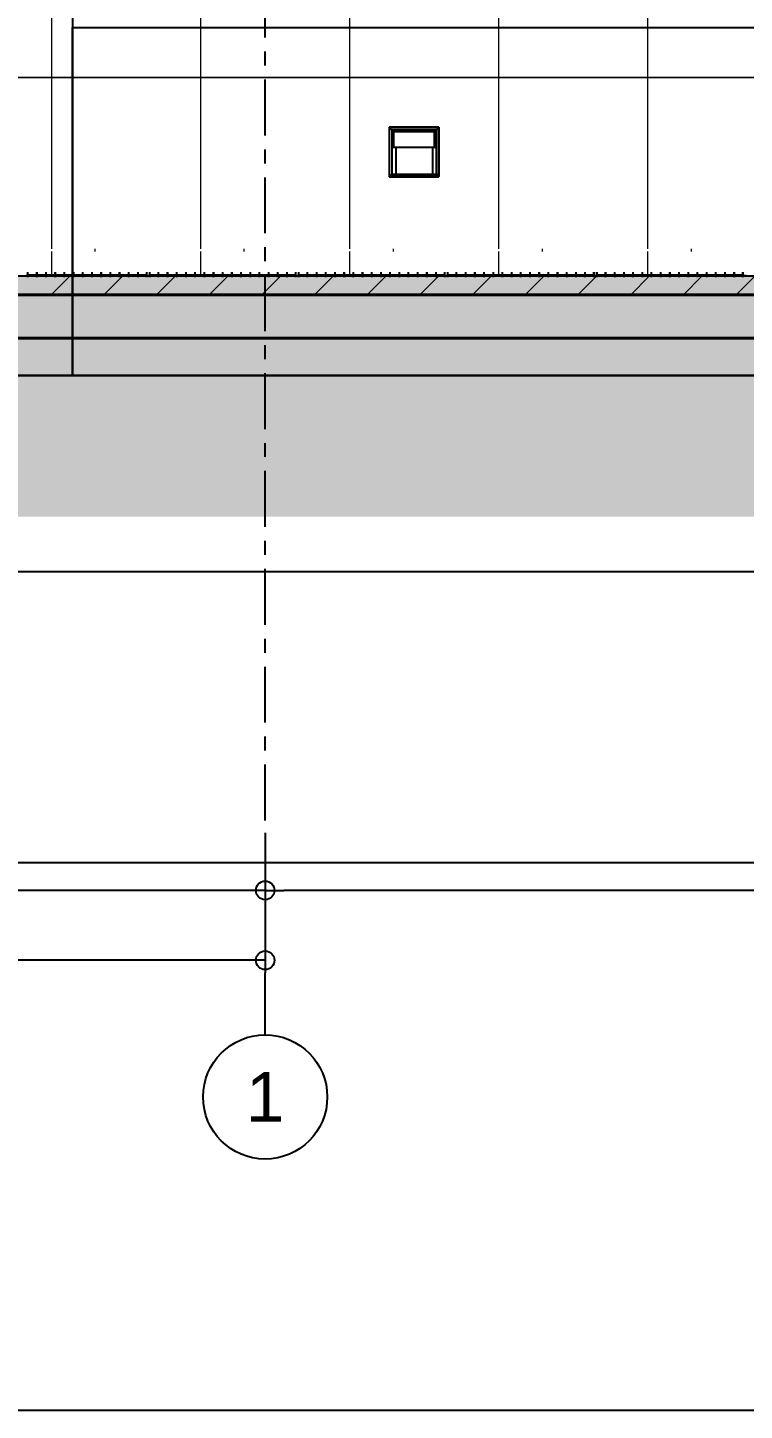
# Model space of a CAD drawing. Header units: millimetres. Extents: x 2519235 to 7246330, y 25937 to 201821.
# Drawn here: x 2954003 to 2956888, y 96627 to 102190 of the extents above; entities that cross this region are included whole.
import ezdxf
from ezdxf.enums import TextEntityAlignment as Align
from ezdxf.xclip import XClip

# ---------------------------------------------------------------- set-up
doc = ezdxf.new("R2010")
doc.units = ezdxf.units.MM
doc.header["$XCLIPFRAME"] = 0
doc.set_wipeout_variables(frame=1)
doc.linetypes.add('TA_GL_000.90000', pattern=[2.475, 0.9, -0.225, 0.225, -0.225, 0.9])
for name, color, linetype in [('000 - 0_HIDE_OBJ_FRAMING_DEF_SUB_1', 7, 'Continuous'), ('000 - 0_SYM_DWG_GRID-BUBBLE_MAIN_COLOR_1', 7, 'Continuous'), ('000 - 0_SYM_DWG_GRIDLINE_MAIN_COLOR_1', 7, 'Continuous'), ('000 - 0_SYM_DWG_GRIDLINE_MAIN_COLOR_251', 7, 'Continuous'), ('000 - 0_SYM_DWG_LEVEL_TEXT', 7, 'Continuous'), ('000 - CONCRETE_COL_CUT_COLOR_1', 7, 'Continuous'), ('000 - CONCRETE_COL_CUT_COLOR_3', 7, 'Continuous'), ('000 - CONCRETE_COL_CUT_COLOR_5', 7, 'Continuous'), ('000 - CONCRETE_COL_HATCH_', 7, 'Continuous'), ('000 - CONCRETE_COL_WIPEOUT_', 7, 'Continuous'), ('010 - ASPG_DIMS_OVERALL', 7, 'Continuous'), ('010 - ASPG_DIMS_OVERALL_2', 7, 'Continuous'), ('_งานโครงสร้าง', 7, 'Continuous')]:
    doc.layers.add(name, color=color, linetype=linetype)
doc.layers.add('A-DETL', color=7, linetype='Continuous', lineweight=70)
doc.layers.add('E-LITE-EQPM', color=7, linetype='Continuous', lineweight=9)
doc.layers.get('A-DETL').off()
doc.styles.add('Arial', font='arial.ttf', dxfattribs={"height": 300})
doc.styles.add('Arial_1', font='arial.ttf', dxfattribs={"height": 250})
doc.styles.add('FAMELINE_FOR_CKST', font='arial.ttf')
doc.styles.add('TA', font='', dxfattribs={"height": 4.5})
doc.styles.get('TA').set_extended_font_data('Cordia New')
doc.dimstyles.new('FAMELINE-CKST_C-C', dxfattribs={"dimtxt": 0.3, "dimasz": 0.15, "dimexe": 0.1, "dimexo": 0.1, "dimgap": 0.05, "dimtad": 1, "dimzin": 0, "dimdsep": 46, "dimtxsty": 'FAMELINE_FOR_CKST', "dimblk": 'ORIGIN', "dimblk1": 'ORIGIN', "dimblk2": 'ORIGIN', "dimsah": 1, "dimcen": 0.1, "dimdle": 0.1, "dimclrd": 7, "dimclre": 7, "dimclrt": 7, "dimadec": 0, "dimazin": 0, "dimtfac": 1, "dimtix": 1, "dimtmove": 2, "dimatfit": 3, "dimfxl": 1, "dimtolj": 1, "dimtzin": 0, "dimlwd": -1, "dimlwe": -1, "dimarcsym": 0})

# ---------------------------------------------------------------- blocks, each defined once
blk = doc.blocks.new('DPA_Drainage Gutter_Landscape PP17_REV B - DPA_Drainage Gutter_Landscape PP17_REV B-36085527-ENTRANCE 1 - ELEVATION 1')
at = {"layer": '000 - 0_HIDE_OBJ_FRAMING_DEF_SUB_1', "color": 7, "lineweight": 70}
for p, q in [((2999990, 101195), (2999983, 101195)), ((2999990, 101190), (2999990, 101195)), ((3000027, 101195), (3000020, 101195)), ((3000020, 101195), (3000020, 101190)), ((3000027, 101190), (3000027, 101195)), ((3000064, 101195), (3000057, 101195)), ((3000057, 101195), (3000057, 101190)), ((3000064, 101190), (3000064, 101195)), ((3000101, 101195), (3000094, 101195)), ((3000094, 101195), (3000094, 101190)), ((3000101, 101190), (3000101, 101195)), ((3000138, 101195), (3000131, 101195)), ((3000131, 101195), (3000131, 101190)), ((3000138, 101190), (3000138, 101195)), ((3000175, 101195), (3000168, 101195)), ((3000168, 101195), (3000168, 101190)), ((3000175, 101190), (3000175, 101195)), ((3000212, 101195), (3000205, 101195)), ((3000205, 101195), (3000205, 101190)), ((3000212, 101190), (3000212, 101195)), ((3000249, 101195), (3000242, 101195)), ((3000242, 101195), (3000242, 101190)), ((3000249, 101190), (3000249, 101195)), ((3000286, 101195), (3000279, 101195)), ((3000279, 101195), (3000279, 101190)), ((3000286, 101190), (3000286, 101195)), ((3000323, 101195), (3000316, 101195)), ((3000316, 101195), (3000316, 101190)), ((3000323, 101190), (3000323, 101195)), ((3000360, 101195), (3000353, 101195)), ((3000353, 101195), (3000353, 101190)), ((3000360, 101190), (3000360, 101195)), ((3000397, 101195), (3000390, 101195)), ((3000390, 101195), (3000390, 101190)), ((3000397, 101190), (3000397, 101195)), ((3000434, 101195), (3000427, 101195)), ((3000427, 101195), (3000427, 101190)), ((3000434, 101190), (3000434, 101195)), ((3000469, 101195), (3000462, 101195)), ((3000462, 101195), (3000462, 101190)), ((3000469, 101190), (3000469, 101195)), ((3000481.2, 101195), (3000474.2, 101195)), ((3000474.2, 101195), (3000474.2, 101190)), ((3000481.2, 101190), (3000481.2, 101195)), ((3000516.2, 101195), (3000509.2, 101195)), ((3000509.2, 101195), (3000509.2, 101190)), ((3000516.2, 101190), (3000516.2, 101195)), ((3000553.2, 101195), (3000546.2, 101195)), ((3000546.2, 101195), (3000546.2, 101190)), ((3000553.2, 101190), (3000553.2, 101195)), ((3000590.2, 101195), (3000583.2, 101195)), ((3000583.2, 101195), (3000583.2, 101190)), ((3000590.2, 101190), (3000590.2, 101195)), ((3000627.2, 101195), (3000620.2, 101195)), ((3000620.2, 101195), (3000620.2, 101190)), ((3000627.2, 101190), (3000627.2, 101195)), ((3000664.2, 101195), (3000657.2, 101195)), ((3000657.2, 101195), (3000657.2, 101190)), ((3000664.2, 101190), (3000664.2, 101195)), ((3000701.2, 101195), (3000694.2, 101195)), ((3000694.2, 101195), (3000694.2, 101190)), ((3000701.2, 101190), (3000701.2, 101195)), ((3000738.2, 101195), (3000731.2, 101195)), ((3000731.2, 101195), (3000731.2, 101190)), ((3000738.2, 101190), (3000738.2, 101195)), ((3000775.2, 101195), (3000768.2, 101195)), ((3000768.2, 101195), (3000768.2, 101190)), ((3000775.2, 101190), (3000775.2, 101195)), ((3000812.2, 101195), (3000805.2, 101195)), ((3000805.2, 101195), (3000805.2, 101190)), ((3000812.2, 101190), (3000812.2, 101195)), ((3000849.2, 101195), (3000842.2, 101195)), ((3000842.2, 101195), (3000842.2, 101190)), ((3000849.2, 101190), (3000849.2, 101195)), ((3000886.2, 101195), (3000879.2, 101195)), ((3000879.2, 101195), (3000879.2, 101190)), ((3000886.2, 101190), (3000886.2, 101195)), ((3000923.2, 101195), (3000916.2, 101195)), ((3000916.2, 101195), (3000916.2, 101190)), ((3000923.2, 101190), (3000923.2, 101195)), ((3000960.2, 101195), (3000953.2, 101195)), ((3000953.2, 101195), (3000953.2, 101190)), ((3000960.2, 101190), (3000960.2, 101195)), ((3000997.2, 101195), (3000990.2, 101195)), ((3000990.2, 101195), (3000990.2, 101190)), ((3000997.2, 101190), (3000997.2, 101195)), ((3001034.2, 101195), (3001027.2, 101195)), ((3001027.2, 101195), (3001027.2, 101190)), ((3001034.2, 101190), (3001034.2, 101195)), ((3001069.2, 101195), (3001062.2, 101195)), ((3001062.2, 101195), (3001062.2, 101190)), ((3001069.2, 101190), (3001069.2, 101195)), ((3001081.3, 101195), (3001074.3, 101195)), ((3001074.3, 101195), (3001074.3, 101190)), ((3001081.3, 101190), (3001081.3, 101195)), ((3001116.3, 101195), (3001109.3, 101195)), ((3001109.3, 101195), (3001109.3, 101190)), ((3001116.3, 101190), (3001116.3, 101195)), ((3001153.3, 101195), (3001146.3, 101195)), ((3001146.3, 101195), (3001146.3, 101190)), ((3001153.3, 101190), (3001153.3, 101195)), ((3001190.3, 101195), (3001183.3, 101195)), ((3001183.3, 101195), (3001183.3, 101190)), ((3001190.3, 101190), (3001190.3, 101195)), ((3001227.3, 101195), (3001220.3, 101195)), ((3001220.3, 101195), (3001220.3, 101190)), ((3001227.3, 101190), (3001227.3, 101195)), ((3001264.3, 101195), (3001257.3, 101195)), ((3001257.3, 101195), (3001257.3, 101190)), ((3001264.3, 101190), (3001264.3, 101195)), ((3001301.3, 101195), (3001294.3, 101195)), ((3001294.3, 101195), (3001294.3, 101190)), ((3001301.3, 101190), (3001301.3, 101195)), ((3001338.3, 101195), (3001331.3, 101195)), ((3001331.3, 101195), (3001331.3, 101190)), ((3001338.3, 101190), (3001338.3, 101195)), ((3001375.3, 101195), (3001368.3, 101195)), ((3001368.3, 101195), (3001368.3, 101190)), ((3001375.3, 101190), (3001375.3, 101195)), ((3001412.3, 101195), (3001405.3, 101195)), ((3001405.3, 101195), (3001405.3, 101190)), ((3001412.3, 101190), (3001412.3, 101195)), ((3001449.3, 101195), (3001442.3, 101195)), ((3001442.3, 101195), (3001442.3, 101190)), ((3001449.3, 101190), (3001449.3, 101195)), ((3001486.3, 101195), (3001479.3, 101195)), ((3001479.3, 101195), (3001479.3, 101190)), ((3001486.3, 101190), (3001486.3, 101195)), ((3001523.3, 101195), (3001516.3, 101195)), ((3001516.3, 101195), (3001516.3, 101190)), ((3001523.3, 101190), (3001523.3, 101195)), ((3001560.3, 101195), (3001553.3, 101195)), ((3001553.3, 101195), (3001553.3, 101190)), ((3001560.3, 101190), (3001560.3, 101195)), ((3001597.3, 101195), (3001590.3, 101195)), ((3001590.3, 101195), (3001590.3, 101190)), ((3001597.3, 101190), (3001597.3, 101195)), ((3001634.3, 101195), (3001627.3, 101195)), ((3001627.3, 101195), (3001627.3, 101190)), ((3001634.3, 101190), (3001634.3, 101195)), ((3001669.3, 101195), (3001662.3, 101195)), ((3001662.3, 101195), (3001662.3, 101190)), ((3001669.3, 101190), (3001669.3, 101195)), ((3001681.5, 101195), (3001674.5, 101195)), ((3001674.5, 101195), (3001674.5, 101190)), ((3001681.5, 101190), (3001681.5, 101195)), ((3001716.5, 101195), (3001709.5, 101195)), ((3001709.5, 101195), (3001709.5, 101190)), ((3001716.5, 101190), (3001716.5, 101195)), ((3001753.5, 101195), (3001746.5, 101195)), ((3001746.5, 101195), (3001746.5, 101190)), ((3001753.5, 101190), (3001753.5, 101195)), ((3001790.5, 101195), (3001783.5, 101195)), ((3001783.5, 101195), (3001783.5, 101190)), ((3001790.5, 101190), (3001790.5, 101195)), ((3001827.5, 101195), (3001820.5, 101195)), ((3001820.5, 101195), (3001820.5, 101190)), ((3001827.5, 101190), (3001827.5, 101195)), ((3001864.5, 101195), (3001857.5, 101195)), ((3001857.5, 101195), (3001857.5, 101190)), ((3001864.5, 101190), (3001864.5, 101195)), ((3001901.5, 101195), (3001894.5, 101195)), ((3001894.5, 101195), (3001894.5, 101190)), ((3001901.5, 101190), (3001901.5, 101195)), ((3001938.5, 101195), (3001931.5, 101195)), ((3001931.5, 101195), (3001931.5, 101190)), ((3001938.5, 101190), (3001938.5, 101195)), ((3001975.5, 101195), (3001968.5, 101195)), ((3001968.5, 101195), (3001968.5, 101190)), ((3001975.5, 101190), (3001975.5, 101195)), ((3002012.5, 101195), (3002005.5, 101195)), ((3002005.5, 101195), (3002005.5, 101190)), ((3002012.5, 101190), (3002012.5, 101195)), ((3002049.5, 101195), (3002042.5, 101195)), ((3002042.5, 101195), (3002042.5, 101190)), ((3002049.5, 101190), (3002049.5, 101195)), ((3002086.5, 101195), (3002079.5, 101195)), ((3002079.5, 101195), (3002079.5, 101190)), ((3002086.5, 101190), (3002086.5, 101195)), ((3002123.5, 101195), (3002116.5, 101195)), ((3002116.5, 101195), (3002116.5, 101190)), ((3002123.5, 101190), (3002123.5, 101195)), ((3002160.5, 101195), (3002153.5, 101195)), ((3002153.5, 101195), (3002153.5, 101190)), ((3002160.5, 101190), (3002160.5, 101195)), ((3002197.5, 101195), (3002190.5, 101195)), ((3002190.5, 101195), (3002190.5, 101190)), ((3002197.5, 101190), (3002197.5, 101195)), ((3002234.5, 101195), (3002227.5, 101195)), ((3002227.5, 101195), (3002227.5, 101190)), ((3002234.5, 101190), (3002234.5, 101195)), ((3002269.5, 101195), (3002262.5, 101195)), ((3002262.5, 101195), (3002262.5, 101190)), ((3002269.5, 101190), (3002269.5, 101195)), ((3002281.6, 101195), (3002274.6, 101195)), ((3002274.6, 101195), (3002274.6, 101190)), ((3002281.6, 101190), (3002281.6, 101195)), ((3002316.6, 101195), (3002309.6, 101195)), ((3002309.6, 101195), (3002309.6, 101190)), ((3002316.6, 101190), (3002316.6, 101195)), ((3002353.6, 101195), (3002346.6, 101195)), ((3002346.6, 101195), (3002346.6, 101190)), ((3002353.6, 101190), (3002353.6, 101195)), ((3002390.6, 101195), (3002383.6, 101195)), ((3002383.6, 101195), (3002383.6, 101190)), ((3002390.6, 101190), (3002390.6, 101195)), ((3002427.6, 101195), (3002420.6, 101195)), ((3002420.6, 101195), (3002420.6, 101190)), ((3002427.6, 101190), (3002427.6, 101195)), ((3002464.6, 101195), (3002457.6, 101195)), ((3002457.6, 101195), (3002457.6, 101190)), ((3002464.6, 101190), (3002464.6, 101195)), ((3002501.6, 101195), (3002494.6, 101195)), ((3002494.6, 101195), (3002494.6, 101190)), ((3002501.6, 101190), (3002501.6, 101195)), ((3002538.6, 101195), (3002531.6, 101195)), ((3002531.6, 101195), (3002531.6, 101190)), ((3002538.6, 101190), (3002538.6, 101195)), ((3002575.6, 101195), (3002568.6, 101195)), ((3002568.6, 101195), (3002568.6, 101190)), ((3002575.6, 101190), (3002575.6, 101195)), ((3002612.6, 101195), (3002605.6, 101195)), ((3002605.6, 101195), (3002605.6, 101190)), ((3002612.6, 101190), (3002612.6, 101195)), ((3002649.6, 101195), (3002642.6, 101195)), ((3002642.6, 101195), (3002642.6, 101190)), ((3002649.6, 101190), (3002649.6, 101195)), ((3002686.6, 101195), (3002679.6, 101195)), ((3002679.6, 101195), (3002679.6, 101190)), ((3002686.6, 101190), (3002686.6, 101195)), ((3002723.6, 101195), (3002716.6, 101195)), ((3002716.6, 101195), (3002716.6, 101190)), ((3002723.6, 101190), (3002723.6, 101195)), ((3002760.6, 101195), (3002753.6, 101195)), ((3002753.6, 101195), (3002753.6, 101190)), ((3002760.6, 101190), (3002760.6, 101195)), ((3002797.6, 101195), (3002790.6, 101195)), ((3002790.6, 101195), (3002790.6, 101190)), ((3002797.6, 101190), (3002797.6, 101195)), ((3002834.6, 101195), (3002827.6, 101195)), ((3002827.6, 101195), (3002827.6, 101190)), ((3002834.6, 101190), (3002834.6, 101195)), ((3002869.6, 101195), (3002862.6, 101195)), ((3002862.6, 101195), (3002862.6, 101190)), ((3002869.6, 101190), (3002869.6, 101195))]:
    blk.add_line(p, q, dxfattribs=at)
at = {"layer": '000 - 0_HIDE_OBJ_FRAMING_DEF_SUB_1', "color": 7}
for p, q in [((2999990, 101190), (2999990, 101195)), ((2999990, 101195), (3000020, 101195)), ((3000018.9, 101190), (2999990, 101190)), ((3000020, 101195), (3000020, 101190)), ((3000027, 101195), (3000027, 101190)), ((3000027, 101195), (3000057, 101195)), ((3000057, 101190), (3000027, 101190)), ((3000057, 101195), (3000057, 101190)), ((3000064, 101190), (3000064, 101195)), ((3000064, 101195), (3000094, 101195)), ((3000094, 101190), (3000064, 101190)), ((3000094, 101195), (3000094, 101190)), ((3000101, 101195), (3000101, 101190)), ((3000101, 101195), (3000131, 101195)), ((3000131, 101190), (3000101, 101190)), ((3000131, 101195), (3000131, 101190)), ((3000138, 101190), (3000138, 101195)), ((3000138, 101195), (3000168, 101195)), ((3000168, 101190), (3000138, 101190)), ((3000168, 101195), (3000168, 101190)), ((3000175, 101195), (3000175, 101190)), ((3000175, 101195), (3000205, 101195)), ((3000205, 101190), (3000175, 101190)), ((3000205, 101190), (3000205, 101195)), ((3000212, 101195), (3000212, 101190)), ((3000212, 101195), (3000242, 101195)), ((3000242, 101190), (3000212, 101190)), ((3000242, 101195), (3000242, 101190)), ((3000249, 101195), (3000249, 101190)), ((3000249, 101195), (3000279, 101195)), ((3000279, 101190), (3000249, 101190)), ((3000279, 101190), (3000279, 101195)), ((3000286, 101195), (3000286, 101190)), ((3000286, 101195), (3000316, 101195)), ((3000316, 101190), (3000286, 101190)), ((3000316, 101195), (3000316, 101190)), ((3000323, 101195), (3000323, 101190)), ((3000323, 101195), (3000353, 101195)), ((3000353, 101190), (3000323, 101190)), ((3000353, 101190), (3000353, 101195)), ((3000360, 101195), (3000360, 101190)), ((3000360, 101195), (3000390, 101195)), ((3000390, 101190), (3000360, 101190)), ((3000390, 101195), (3000390, 101190)), ((3000397, 101195), (3000397, 101190)), ((3000397, 101195), (3000427, 101195)), ((3000426.2, 101190), (3000397, 101190)), ((3000427, 101190), (3000427, 101195)), ((3000434, 101195), (3000434, 101190)), ((3000434, 101195), (3000462, 101195)), ((3000462, 101190), (3000434, 101190)), ((3000462, 101195), (3000462, 101190)), ((3000481.2, 101190), (3000481.2, 101195)), ((3000481.2, 101195), (3000509.2, 101195)), ((3000509.2, 101190), (3000481.2, 101190)), ((3000509.2, 101195), (3000509.2, 101190)), ((3000516.2, 101190), (3000516.2, 101195)), ((3000516.2, 101195), (3000546.2, 101195)), ((3000546.2, 101190), (3000516.2, 101190)), ((3000546.2, 101195), (3000546.2, 101190)), ((3000553.2, 101195), (3000553.2, 101190)), ((3000553.2, 101195), (3000583.2, 101195)), ((3000583.2, 101190), (3000553.2, 101190)), ((3000583.2, 101195), (3000583.2, 101190)), ((3000590.2, 101190), (3000590.2, 101195)), ((3000590.2, 101195), (3000620.2, 101195)), ((3000620.2, 101190), (3000590.2, 101190)), ((3000620.2, 101195), (3000620.2, 101190)), ((3000627.2, 101195), (3000627.2, 101190)), ((3000627.2, 101195), (3000657.2, 101195)), ((3000657.2, 101190), (3000627.2, 101190)), ((3000657.2, 101195), (3000657.2, 101190)), ((3000664.2, 101190), (3000664.2, 101195)), ((3000664.2, 101195), (3000694.2, 101195)), ((3000694.2, 101190), (3000664.2, 101190)), ((3000694.2, 101195), (3000694.2, 101190)), ((3000701.2, 101195), (3000701.2, 101190)), ((3000701.2, 101195), (3000731.2, 101195)), ((3000731.2, 101190), (3000701.2, 101190)), ((3000731.2, 101195), (3000731.2, 101190)), ((3000738.2, 101190), (3000738.2, 101195)), ((3000738.2, 101195), (3000768.2, 101195)), ((3000768.2, 101190), (3000738.2, 101190)), ((3000768.2, 101195), (3000768.2, 101190)), ((3000775.2, 101195), (3000775.2, 101190)), ((3000775.2, 101195), (3000805.2, 101195)), ((3000805.2, 101190), (3000775.2, 101190)), ((3000805.2, 101190), (3000805.2, 101195)), ((3000812.2, 101195), (3000812.2, 101190)), ((3000812.2, 101195), (3000842.2, 101195)), ((3000842.2, 101190), (3000812.2, 101190)), ((3000842.2, 101195), (3000842.2, 101190)), ((3000849.2, 101195), (3000849.2, 101190)), ((3000849.2, 101195), (3000879.2, 101195)), ((3000879.2, 101190), (3000849.2, 101190)), ((3000879.2, 101190), (3000879.2, 101195)), ((3000886.2, 101195), (3000886.2, 101190)), ((3000886.2, 101195), (3000916.2, 101195)), ((3000916.2, 101190), (3000886.2, 101190)), ((3000916.2, 101195), (3000916.2, 101190)), ((3000923.2, 101195), (3000923.2, 101190)), ((3000923.2, 101195), (3000953.2, 101195)), ((3000953.2, 101190), (3000923.2, 101190)), ((3000953.2, 101190), (3000953.2, 101195)), ((3000960.2, 101195), (3000960.2, 101190)), ((3000960.2, 101195), (3000990.2, 101195)), ((3000990.2, 101190), (3000960.2, 101190)), ((3000990.2, 101195), (3000990.2, 101190)), ((3000997.2, 101195), (3000997.2, 101190)), ((3000997.2, 101195), (3001027.2, 101195)), ((3001027.2, 101190), (3000997.2, 101190)), ((3001027.2, 101190), (3001027.2, 101195)), ((3001034.2, 101195), (3001034.2, 101190)), ((3001034.2, 101195), (3001062.2, 101195)), ((3001062.2, 101190), (3001034.2, 101190)), ((3001062.2, 101195), (3001062.2, 101190)), ((3001081.3, 101190), (3001081.3, 101195)), ((3001081.3, 101195), (3001109.3, 101195)), ((3001109.3, 101190), (3001081.3, 101190)), ((3001109.3, 101195), (3001109.3, 101190)), ((3001116.3, 101190), (3001116.3, 101195)), ((3001116.3, 101195), (3001146.3, 101195)), ((3001146.3, 101190), (3001116.3, 101190)), ((3001146.3, 101195), (3001146.3, 101190)), ((3001153.3, 101195), (3001153.3, 101190)), ((3001153.3, 101195), (3001183.3, 101195)), ((3001183.3, 101190), (3001153.3, 101190)), ((3001183.3, 101195), (3001183.3, 101190)), ((3001190.3, 101190), (3001190.3, 101195)), ((3001190.3, 101195), (3001220.3, 101195)), ((3001220.3, 101190), (3001190.3, 101190)), ((3001220.3, 101195), (3001220.3, 101190)), ((3001227.3, 101195), (3001227.3, 101190)), ((3001227.3, 101195), (3001257.3, 101195)), ((3001257.3, 101190), (3001227.3, 101190)), ((3001257.3, 101195), (3001257.3, 101190)), ((3001264.3, 101190), (3001264.3, 101195)), ((3001264.3, 101195), (3001294.3, 101195)), ((3001294.3, 101190), (3001264.3, 101190)), ((3001294.3, 101195), (3001294.3, 101190)), ((3001301.3, 101195), (3001301.3, 101190)), ((3001301.3, 101195), (3001331.3, 101195)), ((3001331.3, 101190), (3001301.3, 101190)), ((3001331.3, 101195), (3001331.3, 101190)), ((3001338.3, 101190), (3001338.3, 101195)), ((3001338.3, 101195), (3001368.3, 101195)), ((3001368.3, 101190), (3001338.3, 101190)), ((3001368.3, 101195), (3001368.3, 101190)), ((3001375.3, 101195), (3001375.3, 101190)), ((3001375.3, 101195), (3001405.3, 101195)), ((3001405.3, 101190), (3001375.3, 101190)), ((3001405.3, 101190), (3001405.3, 101195)), ((3001412.3, 101195), (3001412.3, 101190)), ((3001412.3, 101195), (3001442.3, 101195)), ((3001442.3, 101190), (3001412.3, 101190)), ((3001442.3, 101195), (3001442.3, 101190)), ((3001449.3, 101195), (3001449.3, 101190)), ((3001449.3, 101195), (3001479.3, 101195)), ((3001479.3, 101190), (3001449.3, 101190)), ((3001479.3, 101190), (3001479.3, 101195)), ((3001486.3, 101195), (3001486.3, 101190)), ((3001486.3, 101195), (3001516.3, 101195)), ((3001516.3, 101190), (3001486.3, 101190)), ((3001516.3, 101195), (3001516.3, 101190)), ((3001523.3, 101195), (3001523.3, 101190)), ((3001523.3, 101195), (3001553.3, 101195)), ((3001553.3, 101190), (3001523.3, 101190)), ((3001553.3, 101190), (3001553.3, 101195)), ((3001560.3, 101195), (3001560.3, 101190)), ((3001560.3, 101195), (3001590.3, 101195)), ((3001590.3, 101190), (3001560.3, 101190)), ((3001590.3, 101195), (3001590.3, 101190)), ((3001597.3, 101195), (3001597.3, 101190)), ((3001597.3, 101195), (3001627.3, 101195)), ((3001627.3, 101190), (3001597.3, 101190)), ((3001627.3, 101190), (3001627.3, 101195)), ((3001634.3, 101195), (3001634.3, 101190)), ((3001634.3, 101195), (3001662.3, 101195)), ((3001662.3, 101190), (3001634.3, 101190)), ((3001662.3, 101195), (3001662.3, 101190)), ((3001681.5, 101190), (3001681.5, 101195)), ((3001681.5, 101195), (3001709.5, 101195)), ((3001709.5, 101190), (3001681.5, 101190)), ((3001709.5, 101195), (3001709.5, 101190)), ((3001716.5, 101190), (3001716.5, 101195)), ((3001716.5, 101195), (3001746.5, 101195)), ((3001746.5, 101190), (3001716.5, 101190)), ((3001746.5, 101195), (3001746.5, 101190)), ((3001753.5, 101195), (3001753.5, 101190)), ((3001753.5, 101195), (3001783.5, 101195)), ((3001783.5, 101190), (3001753.5, 101190)), ((3001783.5, 101195), (3001783.5, 101190)), ((3001790.5, 101190), (3001790.5, 101195)), ((3001790.5, 101195), (3001820.5, 101195)), ((3001820.5, 101190), (3001790.5, 101190)), ((3001820.5, 101195), (3001820.5, 101190)), ((3001827.5, 101195), (3001827.5, 101190)), ((3001827.5, 101195), (3001857.5, 101195)), ((3001857.5, 101190), (3001827.5, 101190)), ((3001857.5, 101195), (3001857.5, 101190)), ((3001864.5, 101190), (3001864.5, 101195)), ((3001864.5, 101195), (3001894.5, 101195)), ((3001894.5, 101190), (3001864.5, 101190)), ((3001894.5, 101195), (3001894.5, 101190)), ((3001901.5, 101195), (3001901.5, 101190)), ((3001901.5, 101195), (3001931.5, 101195)), ((3001931.5, 101190), (3001901.5, 101190)), ((3001931.5, 101195), (3001931.5, 101190)), ((3001938.5, 101190), (3001938.5, 101195)), ((3001938.5, 101195), (3001968.5, 101195)), ((3001968.5, 101190), (3001938.5, 101190)), ((3001968.5, 101195), (3001968.5, 101190)), ((3001975.5, 101195), (3001975.5, 101190)), ((3001975.5, 101195), (3002005.5, 101195)), ((3002005.5, 101190), (3001975.5, 101190)), ((3002005.5, 101190), (3002005.5, 101195)), ((3002012.5, 101195), (3002012.5, 101190)), ((3002012.5, 101195), (3002042.5, 101195)), ((3002042.5, 101190), (3002012.5, 101190)), ((3002042.5, 101195), (3002042.5, 101190)), ((3002049.5, 101195), (3002049.5, 101190)), ((3002049.5, 101195), (3002079.5, 101195)), ((3002079.5, 101190), (3002049.5, 101190)), ((3002079.5, 101190), (3002079.5, 101195)), ((3002086.5, 101195), (3002086.5, 101190)), ((3002086.5, 101195), (3002116.5, 101195)), ((3002116.5, 101190), (3002086.5, 101190)), ((3002116.5, 101195), (3002116.5, 101190)), ((3002123.5, 101195), (3002123.5, 101190)), ((3002123.5, 101195), (3002153.5, 101195)), ((3002153.5, 101190), (3002123.5, 101190)), ((3002153.5, 101190), (3002153.5, 101195)), ((3002160.5, 101195), (3002160.5, 101190)), ((3002160.5, 101195), (3002190.5, 101195)), ((3002190.5, 101190), (3002160.5, 101190)), ((3002190.5, 101195), (3002190.5, 101190)), ((3002197.5, 101195), (3002197.5, 101190)), ((3002197.5, 101195), (3002227.5, 101195)), ((3002227.5, 101190), (3002197.5, 101190)), ((3002227.5, 101190), (3002227.5, 101195)), ((3002234.5, 101195), (3002234.5, 101190)), ((3002234.5, 101195), (3002262.5, 101195)), ((3002262.5, 101190), (3002234.5, 101190)), ((3002262.5, 101195), (3002262.5, 101190)), ((3002281.6, 101190), (3002281.6, 101195)), ((3002281.6, 101195), (3002309.6, 101195)), ((3002309.6, 101190), (3002281.6, 101190)), ((3002309.6, 101195), (3002309.6, 101190)), ((3002316.6, 101190), (3002316.6, 101195)), ((3002316.6, 101195), (3002346.6, 101195)), ((3002346.6, 101190), (3002316.6, 101190)), ((3002346.6, 101195), (3002346.6, 101190)), ((3002353.6, 101195), (3002353.6, 101190)), ((3002353.6, 101195), (3002383.6, 101195)), ((3002383.6, 101190), (3002353.6, 101190)), ((3002383.6, 101195), (3002383.6, 101190)), ((3002390.6, 101190), (3002390.6, 101195)), ((3002390.6, 101195), (3002420.6, 101195)), ((3002420.6, 101190), (3002390.6, 101190)), ((3002420.6, 101195), (3002420.6, 101190)), ((3002427.6, 101195), (3002427.6, 101190)), ((3002427.6, 101195), (3002457.6, 101195)), ((3002457.6, 101190), (3002427.6, 101190)), ((3002457.6, 101195), (3002457.6, 101190)), ((3002464.6, 101190), (3002464.6, 101195)), ((3002464.6, 101195), (3002494.6, 101195)), ((3002494.6, 101190), (3002464.6, 101190)), ((3002494.6, 101195), (3002494.6, 101190)), ((3002501.6, 101195), (3002501.6, 101190)), ((3002501.6, 101195), (3002531.6, 101195)), ((3002531.6, 101190), (3002501.6, 101190)), ((3002531.6, 101195), (3002531.6, 101190)), ((3002538.6, 101190), (3002538.6, 101195)), ((3002538.6, 101195), (3002568.6, 101195)), ((3002568.6, 101190), (3002538.6, 101190)), ((3002568.6, 101195), (3002568.6, 101190)), ((3002575.6, 101195), (3002575.6, 101190)), ((3002575.6, 101195), (3002605.6, 101195)), ((3002605.6, 101190), (3002575.6, 101190)), ((3002605.6, 101190), (3002605.6, 101195)), ((3002612.6, 101195), (3002612.6, 101190)), ((3002612.6, 101195), (3002642.6, 101195)), ((3002642.6, 101190), (3002612.6, 101190)), ((3002642.6, 101195), (3002642.6, 101190)), ((3002649.6, 101195), (3002649.6, 101190)), ((3002649.6, 101195), (3002679.6, 101195)), ((3002679.6, 101190), (3002649.6, 101190)), ((3002679.6, 101190), (3002679.6, 101195)), ((3002686.6, 101195), (3002686.6, 101190)), ((3002686.6, 101195), (3002716.6, 101195)), ((3002716.6, 101190), (3002686.6, 101190)), ((3002716.6, 101195), (3002716.6, 101190)), ((3002723.6, 101195), (3002723.6, 101190)), ((3002723.6, 101195), (3002753.6, 101195)), ((3002753.6, 101190), (3002723.6, 101190)), ((3002753.6, 101190), (3002753.6, 101195)), ((3002760.6, 101195), (3002760.6, 101190)), ((3002760.6, 101195), (3002790.6, 101195)), ((3002790.6, 101190), (3002760.6, 101190)), ((3002790.6, 101195), (3002790.6, 101190)), ((3002797.6, 101195), (3002797.6, 101190)), ((3002797.6, 101195), (3002827.6, 101195)), ((3002827.6, 101190), (3002797.6, 101190)), ((3002827.6, 101190), (3002827.6, 101195)), ((3002834.6, 101195), (3002834.6, 101190)), ((3002834.6, 101195), (3002862.6, 101195)), ((3002862.6, 101190), (3002834.6, 101190)), ((3002862.6, 101195), (3002862.6, 101190))]:
    blk.add_line(p, q, dxfattribs=at)
blk = doc.blocks.new('DPA_LIGHTING_WALL MOUNT_WLL711 1 - 10W LED_use_-35905488-ENTRANCE 1 - ELEVATION 1')
at = {"layer": '000 - 0_HIDE_OBJ_FRAMING_DEF_SUB_1', "color": 7}
for p, q in [((2983642.6, 101790), (2983442.6, 101790)), ((2983442.6, 101790), (2983442.6, 101590)), ((2983443.6, 101789), (2983459.7, 101771)), ((2983443.6, 101789), (2983641.6, 101789)), ((2983443.6, 101591), (2983443.6, 101789)), ((2983452.6, 101780), (2983632.6, 101780)), ((2983452.6, 101780), (2983452.6, 101600)), ((2983624.7, 101771), (2983459.7, 101771)), ((2983459.7, 101771), (2983459.7, 101709.4)), ((2983624.7, 101771), (2983641.6, 101789)), ((2983624.7, 101709.4), (2983624.7, 101771)), ((2983632.6, 101600), (2983632.6, 101780)), ((2983641.6, 101789), (2983641.6, 101591)), ((2983642.6, 101590), (2983642.6, 101790)), ((2983452.6, 101709.4), (2983632.6, 101709.4)), ((2983468.3, 101709.4), (2983468.3, 101600)), ((2983618.1, 101600), (2983618.1, 101709.4)), ((2983442.6, 101590), (2983452.6, 101600)), ((2983442.6, 101590), (2983642.6, 101590)), ((2983641.6, 101591), (2983443.6, 101591)), ((2983452.6, 101600), (2983632.6, 101600)), ((2983642.6, 101590), (2983632.6, 101600))]:
    blk.add_line(p, q, dxfattribs=at)
blk = doc.blocks.new('*U1049')
at = {"layer": '000 - CONCRETE_COL_HATCH_'}
h = blk.add_hatch(dxfattribs=at)
h.set_pattern_fill('ANSI31', scale=0.25)
h.set_pattern_definition([(45, (1983745.8844, -850006.8257), (-0.56126600757, 0.56126600757), [])])
h.paths.add_polyline_path([(0, 0), (0, -75), (15426.4, -75), (15833.7, -75), (44374.7, -75), (44374.7, 0)])
at = {"layer": '000 - CONCRETE_COL_CUT_COLOR_1', "color": 7}
for points in [[(0, -75), (15426.4, -75), (15833.7, -75), (44374.7, -75)], [(44374.7, 0), (0, 0)]]:
    blk.add_lwpolyline(points, dxfattribs=at)
blk = doc.blocks.new('*U1051')
at = {"layer": '000 - CONCRETE_COL_HATCH_'}
h = blk.add_hatch(dxfattribs=at)
h.set_pattern_fill('EARTH', scale=0.5, angle=45)
h.set_pattern_definition([(45, (88751.0504, -816679.242), (0, 4.49012806), [3.175, -3.175]), (45, (88750.2085, -816678.4), (0, 4.49012806), [3.175, -3.175]), (45, (88749.3666, -816677.558), (0, 4.49012806), [3.175, -3.175]), (135, (88749.3666, -816676.997), (-4.49012806, 0), [3.175, -3.175]), (135, (88750.2085, -816676.155), (-4.49012806, 0), [3.175, -3.175]), (135, (88751.0504, -816675.313), (-4.49012806, 0), [3.175, -3.175])])
h.paths.add_polyline_path([(0, 0), (44375.5, 0), (44375.5, 718), (0, 718)])
blk = doc.blocks.new('*U1679')
at = {"layer": '000 - CONCRETE_COL_HATCH_'}
h = blk.add_hatch(dxfattribs=at)
h.set_pattern_fill('AR-CONC', scale=0.04)
h.set_pattern_definition([(50, (362366.6603, -853071.7804), (7.28738676, -0.63756342), [0.762, -8.382]), (355, (362366.66, -853071.7804), (-1.40973686, 7.64227381), [0.6096, -6.705623367]), (100.4514447, (362367.2676, -853071.8336), (5.877649884, 7.004710076), [0.64760035, -7.123609784]), (46.1842, (362366.66, -853069.748), (10.84316164, -1.68169312), [1.143, -12.573]), (96.6355576, (362367.564, -853069.889), (9.49616536, 9.89704498), [0.97140093, -10.68542433]), (351.1841512, (362366.66, -853069.748), (9.49616536, 9.89704498), [0.91439868, -10.05838928]), (21, (362367.6763, -853070.2564), (6.06457565, -4.090607927), [0.762, -8.382]), (326, (362367.676, -853070.2564), (2.472081134, 7.367518645), [0.6096, -6.7056]), (71.451445, (362368.182, -853070.597), (8.53665677, 3.276910755), [0.64760035, -7.123597504]), (37.5, (362366.6603, -853071.7804), (0.12354413, 3.382201555), [0, -6.62432, 0, -6.8072, 0, -6.731]), (7.5, (362366.6603, -853071.7804), (2.6727865, 4.007222993), [0, -3.88112, 0, -6.47192, 0, -2.5654]), (327.5, (362364.3947, -853071.7804), (5.423623807, -0.22914976), [0, -2.54, 0, -7.9248, 0, -10.5156]), (317.5, (362363.3787, -853071.7804), (5.925167255, 1.017059641), [0, -3.302, 0, -5.26288, 0, -7.4676])])
h.paths.add_polyline_path([(0, 0), (0, -893), (320, -893), (347.6, -893), (347.6, -175), (44723.1, -175), (44723.1, -893), (45073.5, -893), (45073.1, -25), (45023.1, -25), (45023.1, 375), (44723.1, 375), (44723.1, 0), (347.6, 0), (347.6, 375), (47.6, 375), (47.6, 0)])
at = {"layer": '000 - CONCRETE_COL_CUT_COLOR_1', "color": 7, "lineweight": -2}
for points in [[(347.6, -175), (44723.1, -175)], [(44723.1, 0), (347.6, 0)]]:
    blk.add_lwpolyline(points, dxfattribs=at)
blk = doc.blocks.new('W-1-PP17-ENT1_REV02_20260415-155428_PP17_ENT1_EX_ELE1')
at = {"layer": '000 - 0_HIDE_OBJ_FRAMING_DEF_SUB_1', "lineweight": 9}
h = blk.add_hatch(dxfattribs=at)
h.set_pattern_fill('FP_10', style=0, pattern_type=2)
h.set_pattern_definition([(90, (-17700.16, 101390), (-600, 4e-14), [])])
h.paths.add_polyline_path([(-18050.2, 101990), (5079.9, 101990), (5079.9, 102290), (-18050.2, 102290), (-18050.2, 102050.1)])
h = blk.add_hatch(dxfattribs=at)
h.set_pattern_fill('FP_3', style=0, pattern_type=2)
h.set_pattern_definition([(90, (-17700.16, 101300), (-600, 4e-14), [])])
h.paths.add_polyline_path([(-14272.3, 101190), (-14272.3, 101195), (-13677.3, 101195), (-13677.3, 101190), (-13672.1, 101190), (-13672.1, 101195), (-13077.1, 101195), (-13077.1, 101190), (-13072, 101190), (-13072, 101195), (-12477, 101195), (-12477, 101190), (-12471.8, 101190), (-12471.8, 101195), (-11876.8, 101195), (-11876.8, 101190), (-11871.7, 101190), (-11871.7, 101195), (-11276.7, 101195), (-11276.7, 101190), (-11271.5, 101190), (-11271.5, 101195), (-10676.5, 101195), (-10676.5, 101190), (-10671.4, 101190), (-10671.4, 101195), (-10076.4, 101195), (-10076.4, 101190), (-10071.2, 101190), (-10071.2, 101195), (-9476.2, 101195), (-9476.2, 101190), (-9471.1, 101190), (-9471.1, 101195), (-8876.1, 101195), (-8876.1, 101190), (-8870.9, 101190), (-8870.9, 101195), (-8275.9, 101195), (-8275.9, 101190), (-8270.7, 101190), (-8270.7, 101195), (-7675.7, 101195), (-7675.7, 101190), (-7670.6, 101190), (-7670.6, 101195), (-7075.6, 101195), (-7075.6, 101190), (-7070.4, 101190), (-7070.4, 101195), (-6475.4, 101195), (-6475.4, 101190), (-6470.3, 101190), (-6470.3, 101195), (-5875.3, 101195), (-5875.3, 101190), (-5870.1, 101190), (-5870.1, 101195), (-5275.1, 101195), (-5275.1, 101190), (-5270, 101190), (-5270, 101195), (-4675, 101195), (-4675, 101190), (-4669.8, 101190), (-4669.8, 101195), (-4074.8, 101195), (-4074.8, 101190), (-4069.7, 101190), (-4069.7, 101195), (-3474.7, 101195), (-3474.7, 101190), (-3469.5, 101190), (-3469.5, 101195), (-2874.5, 101195), (-2874.5, 101190), (-2869.4, 101190), (-2869.4, 101195), (-2274.4, 101195), (-2274.4, 101190), (-2269.2, 101190), (-2269.2, 101195), (-1674.2, 101195), (-1674.2, 101190), (-1669, 101190), (-1669, 101195), (-1074, 101195), (-1074, 101190), (-1068.9, 101190), (-1068.9, 101195), (-473.9, 101195), (-473.9, 101190), (-468.7, 101190), (-468.7, 101195), (126.3, 101195), (126.3, 101190), (131.4, 101190), (131.4, 101195), (726.4, 101195), (726.4, 101190), (731.6, 101190), (731.6, 101195), (1326.6, 101195), (1326.6, 101190), (1331.7, 101190), (1331.7, 101195), (1926.7, 101195), (1927, 101190), (1931.9, 101190), (1931.9, 101195), (2526.9, 101195), (2526.9, 101190), (2532, 101190), (2532, 101195), (3127, 101195), (3127, 101190), (3132.2, 101190), (3132.2, 101195), (3727.2, 101195), (3727.2, 101190), (3732.4, 101190), (3732.4, 101195), (4327.4, 101195), (4327.4, 101190), (4332.5, 101190), (4332.5, 101195), (4927.5, 101195), (4927.5, 101190), (4932.7, 101190), (4932.7, 101195), (5527.7, 101195), (5527.7, 101190), (5532.8, 101190), (5532.8, 101195), (6127.8, 101195), (6127.8, 101190), (6133, 101190), (6133, 101195), (6728, 101195), (6728, 101190), (6733.1, 101190), (6733.1, 101195), (6994.4, 101195), (6994.4, 101290), (-18050.2, 101290), (-18050.2, 101195), (-17878.4, 101195), (-17878.4, 101190), (-17873.2, 101190), (-17873.2, 101195), (-17278.2, 101195), (-17278.2, 101190), (-17273.1, 101190), (-17273.1, 101195), (-16678.1, 101195), (-16678.1, 101190), (-16672.9, 101190), (-16672.9, 101195), (-16077.9, 101195), (-16077.9, 101190), (-16072.8, 101190), (-16072.8, 101195), (-15477.8, 101195), (-15477.8, 101190), (-15472.6, 101190), (-15472.6, 101195), (-14877.6, 101195), (-14877.6, 101190), (-14872.5, 101190), (-14872.5, 101195), (-14277.5, 101195), (-14277.5, 101190)])
h.paths.add_polyline_path([(11534.4, 101190), (11534.4, 101195), (11556.3, 101195), (11556.3, 101290), (11510.1, 101289.7), (11510.1, 101195), (11529.2, 101195), (11529.2, 101190)])
h.paths.add_polyline_path([(7328.1, 101190), (7333.3, 101190), (7333.3, 101195), (7928.3, 101195), (7928.3, 101190), (7933.4, 101190), (7933.4, 101195), (8528.4, 101195), (8528.4, 101190), (8533.6, 101190), (8533.6, 101195), (9128.6, 101195), (9128.6, 101190), (9133.7, 101190), (9133.7, 101195), (9728.7, 101195), (9728.7, 101190), (9733.9, 101190), (9733.9, 101195), (10328.9, 101195), (10328.9, 101190), (10334.1, 101190), (10334.1, 101195), (10929.1, 101195), (10929.1, 101190), (10934.2, 101190), (10934.2, 101195), (11360.1, 101195), (11360.1, 101290), (7294.4, 101290), (7294.4, 101195), (7328.1, 101195)])
h.paths.add_polyline_path([(-13549.5, 101300), (11360.1, 101300), (11360.1, 101990), (7304.8, 101990), (7304.8, 101680), (7094.8, 101680), (7094.8, 101990), (-8932.7, 101990), (-8932.7, 101680), (-9142.7, 101680), (-9142.7, 101990), (-18050.2, 101990), (-18050.2, 101300), (-13550.2, 101300)])
h.paths.add_polyline_path([(11556.3, 101300), (11556.3, 101990), (11510.1, 101988.9), (11510.1, 101300)])
at = {"layer": '000 - 0_HIDE_OBJ_FRAMING_DEF_SUB_1', "lineweight": 25}
h = blk.add_hatch(dxfattribs=at)
h.set_pattern_fill('FP_20', style=0, pattern_type=2)
h.set_pattern_definition([(50, (230.58, 4e-11), (364.3679, -31.8783), [38.1, -419.1]), (355, (230.6, 4e-11), (-70.4859, 382.1133), [30.48, -335.28]), (100.451, (260.95, -2.66), (293.885, 350.2334), [32.38, -356.18]), (46.184, (230.6, 101.6), (542.1585, -84.0858), [57.15, -628.65]), (96.636, (275.76, 94.6), (474.805, 494.8554), [48.57, -534.27]), (351.184, (230.6, 101.6), (474.8102, 494.85), [45.72, -502.92]), (21, (281.38, 76.2), (303.2285, -204.5305), [38.1, -419.1]), (326, (281.4, 76.2), (123.6039, 368.376), [30.48, -335.28]), (71.451, (306.65, 59.16), (426.8341, 163.8427), [32.38, -356.18]), (37.5, (230.58, 4e-11), (6.17665, 169.11015), [16.764, -314.452, 16.764, -323.596, -336.55]), (37.5, (230.58, 4e-11), (6.17665, 169.11015), [-671.576, 16.764, -319.786]), (7.5, (230.58, 4e-11), (133.63888, 200.3615), [16.764, -177.292, 16.764, -306.832, -128.27]), (7.5, (230.58, 4e-11), (133.63888, 200.3615), [-517.652, 16.764, -111.506]), (327.5, (117.3, 4e-11), (271.18182, -11.45836), [16.764, -110.236, 16.764, -379.476, -525.78]), (327.5, (117.3, 4e-11), (271.18182, -11.45836), [-523.24, 16.764, -509.016]), (317.5, (66.5, 4e-11), (296.2585, 50.85285), [16.764, -148.336, 16.764, -246.38, -373.38]), (317.5, (66.5, 4e-11), (296.2585, 50.85285), [-428.244, 16.764, -356.616])])
h.paths.add_polyline_path([(-20424, 100222), (-20424, 100940), (23951.5, 100940), (23951.5, 100222), (24301.9, 100222), (24301.5, 101090), (24251.5, 101090), (24251.5, 101490), (23951.5, 101490), (23951.5, 101115), (-20424, 101115), (-20424, 101490), (-20724, 101490), (-20724, 101115), (-20771.6, 101115), (-20771.6, 100222), (-20451.6, 100222)])
at = {"layer": '000 - 0_HIDE_OBJ_FRAMING_DEF_SUB_1', "lineweight": 9}
h = blk.add_hatch(dxfattribs=at)
h.set_pattern_fill('FP_2', style=0, pattern_type=2)
h.set_pattern_definition([(90, (-18125.16, 100940), (-600, 4e-14), [])])
h.paths.add_polyline_path([(-18029.6, 101290), (11360.1, 101290), (11360.1, 101300), (-18050.2, 101300), (-18050.2, 101290)])
h.paths.add_polyline_path([(11556.3, 101290), (11569, 101290.1), (11569, 101300), (11510.1, 101300), (11510.1, 101290)])
h = blk.add_hatch(dxfattribs=at)
h.set_pattern_fill('FP_14', style=0, pattern_type=2)
h.set_pattern_definition([(45, (230.58, 4e-11), (-106.06602, 106.06602), [])])
h.paths.add_polyline_path([(-4589.5, 101115), (23951.5, 101115), (23951.5, 101190), (-20423.2, 101190), (-20423.2, 101115), (-4996.7, 101115)])
at = {"color": 7}
for points in [[(-20771.6, 101115), (-20771.6, 100222), (-20451.6, 100222), (-20424, 100222), (-20424, 100940), (23951.5, 100940), (23951.5, 100222), (24301.9, 100222), (24301.5, 101090), (24251.5, 101090), (24251.5, 101490), (23951.5, 101490), (23951.5, 101115), (-20424, 101115), (-20424, 101490), (-20724, 101490), (-20724, 101115)], [(-20423.2, 101190), (-20423.2, 101115), (-4996.7, 101115), (-4589.5, 101115), (23951.5, 101115), (23951.5, 101190)]]:
    blk.add_lwpolyline(points, close=True, dxfattribs=at)
at = {"layer": '000 - 0_HIDE_OBJ_FRAMING_DEF_SUB_1', "color": 7, "lineweight": 9}
for p, q in [((-10050.2, 101990), (11360.1, 101990)), ((5079.9, 101990), (-10050.2, 101990))]:
    blk.add_line(p, q, dxfattribs=at)
at = {"layer": 'A-DETL', "color": 7}
blk.add_blockref('DPA_Drainage Gutter_Landscape PP17_REV B - DPA_Drainage Gutter_Landscape PP17_REV B-36085527-ENTRANCE 1 - ELEVATION 1', (-3000942.9, 0), dxfattribs=at)
at = {"layer": 'E-LITE-EQPM', "color": 7}
blk.add_blockref('DPA_LIGHTING_WALL MOUNT_WLL711 1 - 10W LED_use_-35905488-ENTRANCE 1 - ELEVATION 1', (-2982942.9, 0), dxfattribs=at)
at = {"color": 7}
blk.add_blockref('*U1051', (-20424, 100222), dxfattribs=at)
at = {"layer": '000 - CONCRETE_COL_CUT_COLOR_3', "color": 7}
blk.add_blockref('*U1049', (-20423.2, 101190), dxfattribs=at)
at = {"layer": '000 - CONCRETE_COL_CUT_COLOR_5', "color": 7, "lineweight": 40}
blk.add_blockref('*U1679', (-20771.6, 101115), dxfattribs=at)
blk = doc.blocks.new('*U1059')
at = {"color": 7}
blk.add_point((0, 0), dxfattribs=at)
at = {"layer": '000 - 0_SYM_DWG_LEVEL_TEXT', "color": 7, "style": 'Arial_1'}
for tag, p in [('LV_NAME_1', (-575.78, 11.92)), ('LV_NAME_2', (-575.79, 6.83)), ('LV_NAME_3', (-575.8, 1.74))]:
    blk.add_attdef(tag, p, '', height=3, dxfattribs=at)
blk = doc.blocks.new('*U2769')
at = {"layer": '000 - 0_SYM_DWG_GRIDLINE_MAIN_COLOR_1', "color": 7}
blk.add_line((37.25, 0), (32.25, 0), dxfattribs=at)
blk.add_circle((42.25, 0), 5, dxfattribs=at)
at = {"layer": '000 - 0_SYM_DWG_GRIDLINE_MAIN_COLOR_251', "color": 7, "linetype": 'ByBlock', "ltscale": 5}
blk.add_line((20, 0), (-313.8, 0), dxfattribs=at)
at = {"layer": '000 - 0_SYM_DWG_GRIDLINE_MAIN_COLOR_251', "color": 7}
blk.add_point((0, 0), dxfattribs=at)
at = {"color": 7, "style": 'TA', "flags": 1}
blk.add_attdef('LOCATION', (6, -6), '', height=4.5, rotation=270, dxfattribs=at)
at = {"layer": '000 - 0_SYM_DWG_GRID-BUBBLE_MAIN_COLOR_1', "color": 7, "style": 'Arial'}
blk.add_attdef('GRID-HEAD', text='', height=4, rotation=90, dxfattribs=at).set_placement((42.25, 0), align=Align.MIDDLE_CENTER)
blk = doc.blocks.new('*U1068')
at = {"layer": '000 - 0_SYM_DWG_GRIDLINE_MAIN_COLOR_251', "color": 7, "linetype": 'ByBlock', "ltscale": 5}
blk.add_line((20, 0), (-878, 0), dxfattribs=at)
at = {"color": 7, "style": 'TA', "flags": 1}
blk.add_attdef('LOCATION', (6, -6), '', height=4.5, rotation=270, dxfattribs=at)
blk = doc.blocks.new('_Origin')
at = {"color": 7, "linetype": 'ByBlock', "lineweight": -2}
blk.add_line((0, 0), (-1, 0), dxfattribs=at)
blk.add_circle((0, 0), 0.5, dxfattribs=at)
blk = doc.blocks.new('*D2764')
at = {"layer": '010 - ASPG_DIMS_OVERALL', "color": 7, "transparency": 16777216}
for p, q in [((0, 98950), (0, 98668.7)), ((18300, 98950), (18300, 98668.7)), ((18225, 98718.7), (75, 98718.7))]:
    blk.add_line(p, q, dxfattribs=at)
at = {"layer": 'Defpoints', "color": 7, "transparency": 16777216}
for p in [(0, 99000), (18300, 99000), (0, 98718.7)]:
    blk.add_point(p, dxfattribs=at)
at = {"layer": '010 - ASPG_DIMS_OVERALL', "color": 7, "transparency": 16777216, "xscale": 75, "yscale": 75, "zscale": 75, "rotation": 180}
blk.add_blockref('_Origin', (0, 98718.7), dxfattribs=at)
at = {"layer": '010 - ASPG_DIMS_OVERALL', "color": 7, "transparency": 16777216, "xscale": 75, "yscale": 75, "zscale": 75}
blk.add_blockref('_Origin', (18300, 98718.7), dxfattribs=at)
at = {"layer": '010 - ASPG_DIMS_OVERALL', "color": 7, "transparency": 16777216, "insert": (9150, 98820.4), "char_height": 150, "attachment_point": 5, "style": 'FAMELINE_FOR_CKST'}
blk.add_mtext('\\A1;18300', dxfattribs=at)
blk = doc.blocks.new('*D2765')
at = {"layer": '010 - ASPG_DIMS_OVERALL_2', "color": 7, "transparency": 16777216}
for p, q in [((-24600, 98950), (-24600, 98387.5)), ((0, 98950), (0, 98387.5)), ((-75, 98437.5), (-24525, 98437.5))]:
    blk.add_line(p, q, dxfattribs=at)
at = {"layer": 'Defpoints', "color": 7, "transparency": 16777216}
for p in [(-24600, 99000), (0, 99000), (-24600, 98437.5)]:
    blk.add_point(p, dxfattribs=at)
at = {"layer": '010 - ASPG_DIMS_OVERALL_2', "color": 7, "transparency": 16777216, "xscale": 75, "yscale": 75, "zscale": 75, "rotation": 180}
blk.add_blockref('_Origin', (-24600, 98437.5), dxfattribs=at)
at = {"layer": '010 - ASPG_DIMS_OVERALL_2', "color": 7, "transparency": 16777216, "xscale": 75, "yscale": 75, "zscale": 75}
blk.add_blockref('_Origin', (0, 98437.5), dxfattribs=at)
at = {"layer": '010 - ASPG_DIMS_OVERALL_2', "color": 7, "transparency": 16777216, "insert": (-12300, 98539.1), "char_height": 150, "attachment_point": 5, "style": 'FAMELINE_FOR_CKST'}
blk.add_mtext('\\A1;24600', dxfattribs=at)
blk = doc.blocks.new('*D2766')
at = {"layer": '010 - ASPG_DIMS_OVERALL_2', "color": 7, "transparency": 16777216}
for p, q in [((-5400, 98950), (-5400, 98668.7)), ((0, 98950), (0, 98668.7)), ((-75, 98718.7), (-5325, 98718.7))]:
    blk.add_line(p, q, dxfattribs=at)
at = {"layer": 'Defpoints', "color": 7, "transparency": 16777216}
for p in [(-5400, 99000), (0, 99000), (-5400, 98718.7)]:
    blk.add_point(p, dxfattribs=at)
at = {"layer": '010 - ASPG_DIMS_OVERALL_2', "color": 7, "transparency": 16777216, "xscale": 75, "yscale": 75, "zscale": 75, "rotation": 180}
blk.add_blockref('_Origin', (-5400, 98718.7), dxfattribs=at)
at = {"layer": '010 - ASPG_DIMS_OVERALL_2', "color": 7, "transparency": 16777216, "xscale": 75, "yscale": 75, "zscale": 75}
blk.add_blockref('_Origin', (0, 98718.7), dxfattribs=at)
at = {"layer": '010 - ASPG_DIMS_OVERALL_2', "color": 7, "transparency": 16777216, "insert": (-2700, 98820.3), "char_height": 150, "attachment_point": 5, "style": 'FAMELINE_FOR_CKST'}
blk.add_mtext('\\A1;5400', dxfattribs=at)
blk = doc.blocks.new('W-1-PP17-ENT1_REV02_20260415-160712_PP17_ENT1_SE_ELE1')
at = {"layer": '_งานโครงสร้าง', "color": 7, "extrusion": (-1.22465e-16, 1, 0)}
for p, q in [((-775.2, 111490), (-775.2, 100790)), ((-775.2, 100790), (-1025.2, 100790))]:
    blk.add_line(p, q, dxfattribs=at)
at = {"layer": '_งานโครงสร้าง', "color": 7}
blk.add_lwpolyline([(-775.2, 102190), (1974.8, 102190), (1974.8, 100790), (-775.2, 100790)], close=True, dxfattribs=at)
at = {"layer": 'Defpoints', "color": 7}
blk.add_lwpolyline([(-19925, 100790), (19163.1, 100790), (19163.1, 98830), (-19925, 98830)], close=True, dxfattribs=at)
blk = doc.blocks.new('A$Cb853d02f')
at = {"layer": 'Defpoints', "color": 7}
blk.add_lwpolyline([(773.84, 0), (0, 0), (0, 444), (773.84, 444)], close=True, dxfattribs=at)
blk = doc.blocks.new('W-1-PP17-ENT1_REV02_20260415-160509_PP17_ENT1_ELE1_DIMS_1')
at = {"color": 7, "xscale": 50, "yscale": 50, "zscale": 50}
blk.add_blockref('*U1059', (0, 100940), dxfattribs=at)
at = {"layer": '000 - 0_SYM_DWG_GRIDLINE_MAIN_COLOR_251', "color": 7, "linetype": 'TA_GL_000.90000', "xscale": 50, "yscale": 50, "zscale": 50, "rotation": 270}
blk.add_blockref('*U2769', (0, 100000), dxfattribs=at).add_auto_attribs({'GRID-HEAD': '1'})
at = {"layer": '000 - 0_SYM_DWG_GRIDLINE_MAIN_COLOR_251', "color": 7, "linetype": 'TA_GL_000.90000', "xscale": 50, "yscale": 50, "zscale": 50, "rotation": 180}
blk.add_blockref('*U1068', (-24600, 100940), dxfattribs=at)
at = {"layer": '010 - ASPG_DIMS_OVERALL', "color": 7}
dim = blk.add_linear_dim(base=(0, 98718.7), p1=(18300, 99000), p2=(0, 99000), dimstyle='FAMELINE-CKST_C-C', override={"dimscale": 500, "dimdec": 0, "dimlfac": 1, "dimclrd": 7, "dimclre": 7, "dimclrt": 7}, dxfattribs=at)
dim.commit()
dim.dimension.update_dxf_attribs({"geometry": '*D2764', "text_midpoint": (9150, 98820.4)})
at = {"layer": '010 - ASPG_DIMS_OVERALL_2', "color": 7}
for base, p2, picture, middle in [((-24600, 98437.5), (-24600, 99000), '*D2765', (-12300, 98539.1)), ((-5400, 98718.7), (-5400, 99000), '*D2766', (-2700, 98820.3))]:
    dim = blk.add_linear_dim(base=base, p1=(0, 99000), p2=p2, dimstyle='FAMELINE-CKST_C-C', override={"dimscale": 500, "dimdec": 0, "dimlfac": 1, "dimclrd": 7, "dimclre": 7, "dimclrt": 7}, dxfattribs=at)
    dim.commit()
    dim.dimension.update_dxf_attribs({"geometry": picture, "text_midpoint": middle})

msp = doc.modelspace()

# ---------------------------------------------------------------- linework, layer by layer
at = {"layer": 'Defpoints', "color": 7}
msp.add_line((2995400.188, 100000), (2895400.188, 100000), dxfattribs=at)

# ---------------------------------------------------------------- block references
at = {"color": 7, "xscale": 50, "yscale": 50, "zscale": 50}
msp.add_blockref('A$Cb853d02f', (2944183.195, 96626.65), dxfattribs=at)
at = {"color": 7}
ref = msp.add_blockref('W-1-PP17-ENT1_REV02_20260415-160509_PP17_ENT1_ELE1_DIMS_1', (2974332.708, 0), dxfattribs=at)
XClip(ref).set_block_clipping_path([(-30000, 96626.6495575321), (-24948.4015403739, 118826.6489075039)])

# ---------------------------------------------------------------- next in the draw order: block references
ref = msp.add_blockref('W-1-PP17-ENT1_REV02_20260415-155428_PP17_ENT1_EX_ELE1', (2954959.159, 0), dxfattribs=at)
XClip(ref).set_block_clipping_path([(-5363.4704232938, 96626.6495575323), (20426.4039006853, 118826.6489075041)])

# ---------------------------------------------------------------- next in the draw order: block references
ref = msp.add_blockref('W-1-PP17-ENT1_REV02_20260415-160509_PP17_ENT1_ELE1_DIMS_1', (2954959.159, 0), dxfattribs=at)
XClip(ref).set_block_clipping_path([(-4660.891537529, 96626.6495575321), (20426.4039006853, 118826.6489075039)])
ref = msp.add_blockref('W-1-PP17-ENT1_REV02_20260415-160712_PP17_ENT1_SE_ELE1', (2954959.159, 0), dxfattribs=at)
XClip(ref).set_block_clipping_path([(-5363.4704232886, 96626.6495575321), (20426.4039006853, 118826.6489075039)])

doc.saveas('drawing.dxf')
